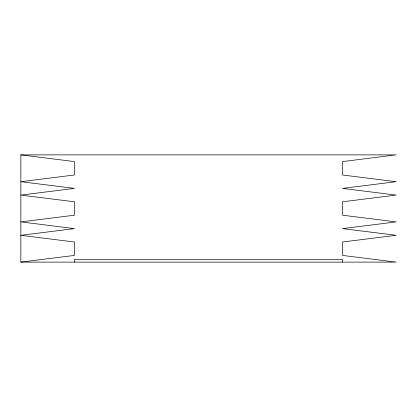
<?xml version="1.0" encoding="UTF-8"?>
<svg xmlns="http://www.w3.org/2000/svg" width="417" height="417" viewBox="0 0 417 417"><rect width="100%" height="100%" fill="white"/><g stroke="black" fill="none" stroke-linecap="round" stroke-linejoin="round"><path stroke-width="0.63" d="M20.85 262.116L74.466 255.412L74.466 242.011L20.85 235.308L74.466 228.605L20.85 221.901L74.466 215.203L74.466 201.797L20.85 195.099L74.466 188.395L20.85 181.692L74.466 174.989L74.466 161.588L20.85 154.884L20.85 262.116L396.15 262.116L342.534 255.412L342.534 242.011L396.15 235.308L342.534 228.605L396.15 221.901L342.534 215.203L342.534 201.797L396.15 195.099L342.534 188.395L396.15 181.692L342.534 174.989L342.534 161.588L396.15 154.884L20.85 154.884M342.534 262.116L342.534 259.431L74.466 259.431L74.466 262.116"/></g></svg>
